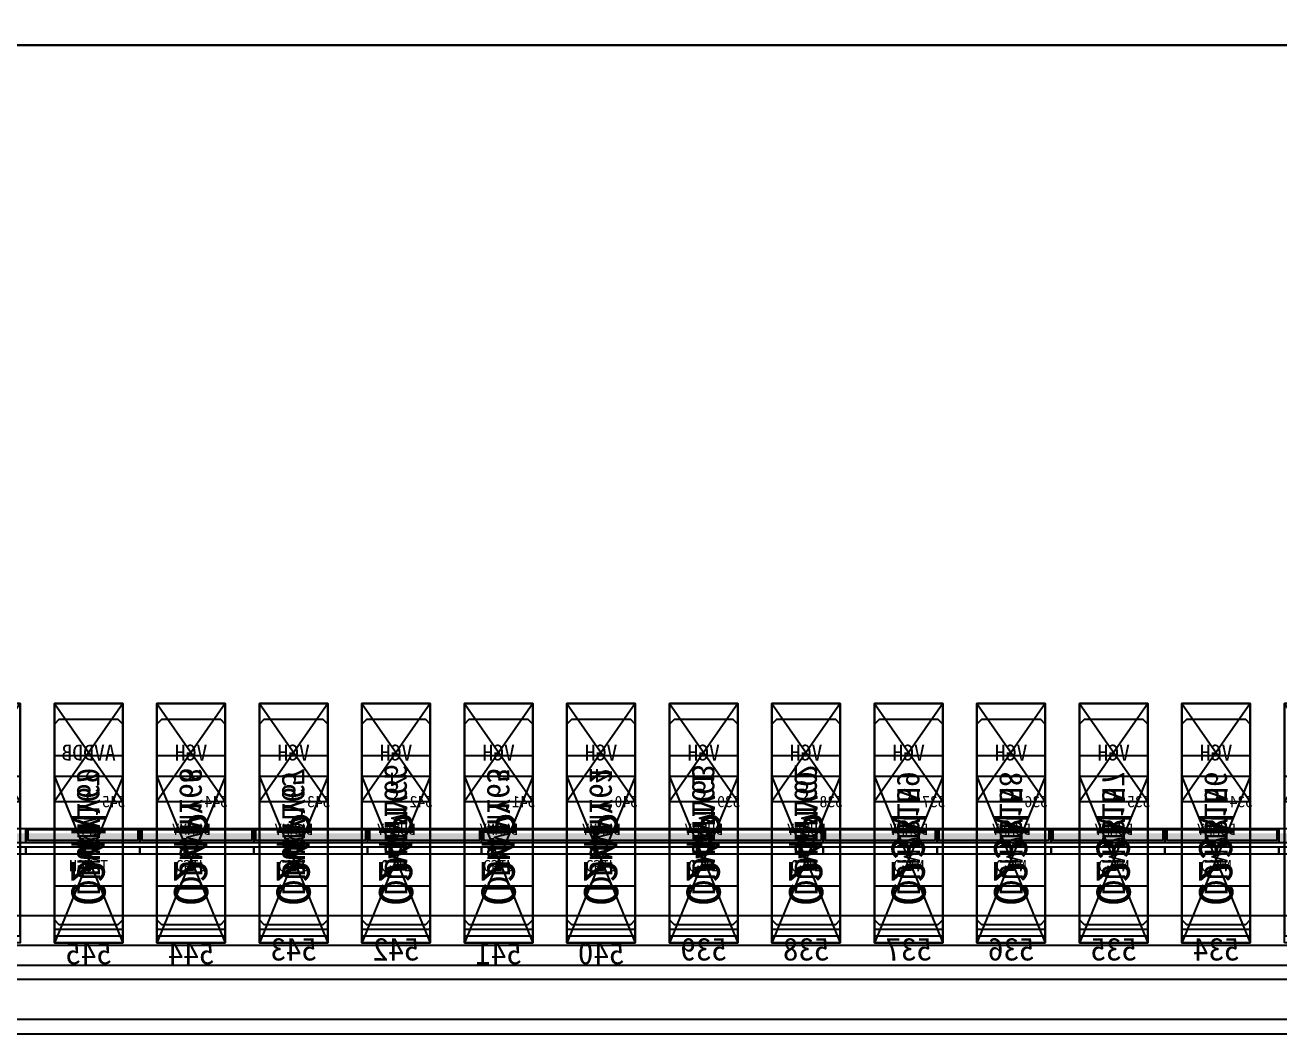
# Model space of a CAD drawing. Header units: millimetres. Extents: x 427 to 2444, y 137 to 817.
# Drawn here: x 1124.796 to 1125.347, y 300.775 to 301.218 of the extents above; entities that cross this region are included whole.
import ezdxf
from ezdxf.enums import TextEntityAlignment as Align

# ---------------------------------------------------------------- set-up
doc = ezdxf.new("R2010")
doc.units = ezdxf.units.MM
for name, color, linetype in [('L0', 211, 'Continuous'), ('L102', 91, 'Continuous'), ('L114', 213, 'Continuous'), ('L240', 60, 'Continuous'), ('L241', 200, 'Continuous'), ('L242', 51, 'Continuous'), ('L245', 53, 'Continuous'), ('L246', 93, 'Continuous'), ('L59', 140, 'Continuous'), ('L63', 4, 'Continuous'), ('L98', 150, 'Continuous')]:
    doc.layers.add(name, color=color, linetype=linetype)
doc.styles.add('txt', font='simhei.ttf')

# ---------------------------------------------------------------- blocks, each defined once
blk = doc.blocks.new('HX8394_F_PAD')
at = {"layer": 'L0'}
blk.add_lwpolyline([(-13.86, -0.4025), (-13.86, 0.4025), (13.86, 0.4025), (13.86, -0.4025), (-13.86, -0.4025)], close=True, dxfattribs=at)
at = {"layer": 'L241'}
blk.add_lwpolyline([(-13.9, -0.435), (-13.9, 0.435), (13.9, 0.435), (13.9, -0.435), (-13.9, -0.435)], close=True, dxfattribs=at)
at = {"layer": 'L242'}
for points in [[(10.3145, -0.3935), (10.3125, -0.3915), (10.3125, -0.3055), (10.3145, -0.3035), (10.3405, -0.3035), (10.3425, -0.3055), (10.3425, -0.3915), (10.3405, -0.3935), (10.3145, -0.3935)], [(10.3595, -0.3935), (10.3575, -0.3915), (10.3575, -0.3055), (10.3595, -0.3035), (10.3855, -0.3035), (10.3875, -0.3055), (10.3875, -0.3915), (10.3855, -0.3935), (10.3595, -0.3935)], [(10.4045, -0.3935), (10.4025, -0.3915), (10.4025, -0.3055), (10.4045, -0.3035), (10.4305, -0.3035), (10.4325, -0.3055), (10.4325, -0.3915), (10.4305, -0.3935), (10.4045, -0.3935)], [(10.4495, -0.3935), (10.4475, -0.3915), (10.4475, -0.3055), (10.4495, -0.3035), (10.4755, -0.3035), (10.4775, -0.3055), (10.4775, -0.3915), (10.4755, -0.3935), (10.4495, -0.3935)], [(10.4945, -0.3935), (10.4925, -0.3915), (10.4925, -0.3055), (10.4945, -0.3035), (10.5205, -0.3035), (10.5225, -0.3055), (10.5225, -0.3915), (10.5205, -0.3935), (10.4945, -0.3935)], [(10.5395, -0.3935), (10.5375, -0.3915), (10.5375, -0.3055), (10.5395, -0.3035), (10.5655, -0.3035), (10.5675, -0.3055), (10.5675, -0.3915), (10.5655, -0.3935), (10.5395, -0.3935)], [(10.5845, -0.3935), (10.5825, -0.3915), (10.5825, -0.3055), (10.5845, -0.3035), (10.6105, -0.3035), (10.6125, -0.3055), (10.6125, -0.3915), (10.6105, -0.3935), (10.5845, -0.3935)], [(10.6295, -0.3935), (10.6275, -0.3915), (10.6275, -0.3055), (10.6295, -0.3035), (10.6555, -0.3035), (10.6575, -0.3055), (10.6575, -0.3915), (10.6555, -0.3935), (10.6295, -0.3935)], [(10.6745, -0.3935), (10.6725, -0.3915), (10.6725, -0.3055), (10.6745, -0.3035), (10.7005, -0.3035), (10.7025, -0.3055), (10.7025, -0.3915), (10.7005, -0.3935), (10.6745, -0.3935)], [(10.7195, -0.3935), (10.7175, -0.3915), (10.7175, -0.3055), (10.7195, -0.3035), (10.7455, -0.3035), (10.7475, -0.3055), (10.7475, -0.3915), (10.7455, -0.3935), (10.7195, -0.3935)], [(10.7645, -0.3935), (10.7625, -0.3915), (10.7625, -0.3055), (10.7645, -0.3035), (10.7905, -0.3035), (10.7925, -0.3055), (10.7925, -0.3915), (10.7905, -0.3935), (10.7645, -0.3935)], [(10.8095, -0.3935), (10.8075, -0.3915), (10.8075, -0.3055), (10.8095, -0.3035), (10.8355, -0.3035), (10.8375, -0.3055), (10.8375, -0.3915), (10.8355, -0.3935), (10.8095, -0.3935)]]:
    blk.add_lwpolyline(points, close=True, dxfattribs=at)
at = {"layer": 'L240', "style": 'txt'}
for s, p in [('DUMMY62', (10.5075, -0.346834)), ('DUMMY63', (10.5525, -0.346834)), ('DUMMY66', (10.6875, -0.346834)), ('DUMMY64', (10.5975, -0.3485)), ('DUMMY65', (10.6425, -0.3485)), ('DUMMY67', (10.7325, -0.3485)), ('DUMMY68', (10.7775, -0.3485)), ('DUMMY69', (10.8225, -0.3485)), ('C31N', (10.3275, -0.346834)), ('C31N', (10.3725, -0.346834)), ('C31N', (10.4175, -0.346834)), ('C31N', (10.4625, -0.346834))]:
    blk.add_text(s, height=0.01, rotation=90, dxfattribs=at).set_placement(p, align=Align.MIDDLE_CENTER)
blk = doc.blocks.new('NTBUMP_73X30')
at = {"color": 5, "linetype": 'Continuous'}
blk.add_lwpolyline([(-0.015, 0.04), (0.015, -0.033), (0.015, 0.04), (-0.015, -0.033)], dxfattribs=at)
at = {"layer": 'L242', "color": 5}
blk.add_lwpolyline([(-0.015, -0.033), (-0.015, 0.04), (0.015, 0.04), (0.015, -0.033), (-0.015, -0.033)], close=True, dxfattribs=at)
blk = doc.blocks.new('ILI9881C_AA_NTBUMP_PM_875UM')
at = {"layer": 'L241'}
blk.add_lwpolyline([(-13.92, -0.4375), (-13.92, 0.4375), (13.92, 0.4375), (13.92, -0.4375), (-13.92, -0.4375)], close=True, dxfattribs=at)
for p in [(10.3275, -0.3645), (10.3725, -0.3645), (10.4175, -0.3645), (10.4625, -0.3645), (10.5075, -0.3645), (10.5525, -0.3645), (10.5975, -0.3645), (10.6425, -0.3645), (10.6875, -0.3645), (10.7325, -0.3645), (10.7775, -0.3645), (10.8225, -0.3645)]:
    blk.add_blockref('NTBUMP_73X30', p)
at = {"layer": 'L246', "style": 'txt'}
for s, p in [('C23N', (10.3275, -0.361)), ('C23N', (10.3725, -0.361)), ('C23N', (10.4175, -0.361)), ('C23N', (10.4625, -0.361)), ('C24P', (10.5075, -0.361)), ('C24P', (10.5525, -0.361)), ('C24P', (10.5975, -0.361)), ('C24P', (10.6425, -0.361)), ('C24P', (10.6875, -0.361)), ('C24P', (10.7325, -0.361)), ('C24P', (10.7775, -0.361)), ('C24N', (10.8225, -0.361))]:
    blk.add_text(s, height=0.015, rotation=90, dxfattribs=at).set_placement(p, align=Align.MIDDLE_CENTER)
for s, p in [('534', (10.3275, -0.400279)), ('535', (10.3725, -0.400279)), ('536', (10.4175, -0.400279)), ('537', (10.4625, -0.400279)), ('538', (10.5075, -0.400279)), ('539', (10.5525, -0.400279)), ('542', (10.6875, -0.400279)), ('543', (10.7325, -0.400279)), ('540', (10.5975, -0.401945)), ('541', (10.6425, -0.401945)), ('544', (10.7775, -0.401945)), ('545', (10.8225, -0.401945))]:
    blk.add_text(s, height=0.01, dxfattribs=at).set_placement(p, align=Align.MIDDLE_CENTER)
blk = doc.blocks.new('INPUT_BUMP')
at = {"layer": 'L102'}
for points in [[(0.014, 0.04), (0.014, 0.041), (0.015, 0.041), (0.015, 0.04), (0.014, 0.04)], [(0.014, 0.039), (0.014, 0.04), (0.015, 0.04), (0.015, 0.039), (0.014, 0.039)], [(0.015, 0.04), (0.015, 0.041), (0.016, 0.041), (0.016, 0.04), (0.015, 0.04)], [(0.015, 0.039), (0.015, 0.04), (0.016, 0.04), (0.016, 0.039), (0.015, 0.039)]]:
    blk.add_lwpolyline(points, close=True, dxfattribs=at)
at = {"layer": 'L242'}
blk.add_lwpolyline([(0, 0.01), (0, 0.08), (0.03, 0.08), (0.03, 0.01), (0, 0.01)], close=True, dxfattribs=at)
blk = doc.blocks.new('JD9365Z_PAD_20170829_Y880')
at = {"layer": 'L241'}
blk.add_lwpolyline([(-13.95, -0.41), (-13.95, 0.41), (13.95, 0.41), (13.95, -0.41), (-13.95, -0.41)], close=True, dxfattribs=at)
at = {"row_count": 1, "column_count": 554, "row_spacing": 0.08, "column_spacing": 0.045}
blk.add_blockref('INPUT_BUMP', (-12.4575, -0.401), dxfattribs=at)
at = {"layer": 'L240', "style": 'txt'}
for s, p in [('C51N', (10.3275, -0.360167)), ('C51N', (10.3725, -0.360167)), ('C51N', (10.4175, -0.360167)), ('C51N', (10.4625, -0.360167)), ('C51P', (10.5075, -0.360167)), ('C51P', (10.5525, -0.360167)), ('C51P', (10.5975, -0.360167)), ('C51P', (10.6425, -0.360167)), ('C51P', (10.6875, -0.360167)), ('C51P', (10.7325, -0.360167)), ('C51P', (10.7775, -0.360167))]:
    blk.add_text(s, height=0.005, rotation=180, dxfattribs=at).set_placement(p, align=Align.MIDDLE_CENTER)
blk.add_text('T_VGH', height=0.005, dxfattribs=at).set_placement((10.8225, -0.360167), align=Align.MIDDLE_CENTER)
blk = doc.blocks.new('NV3052C3P_BUMP_ORI_20190911')
at = {"layer": 'L241'}
blk.add_lwpolyline([(-13.8, -0.398), (-13.8, 0.398), (13.8, 0.398), (13.8, -0.398), (-13.8, -0.398)], close=True, dxfattribs=at)
at = {"layer": 'L242'}
for points in [[(10.3125, -0.385), (10.3125, -0.337), (10.3425, -0.337), (10.3425, -0.385), (10.3125, -0.385)], [(10.3575, -0.385), (10.3575, -0.337), (10.3875, -0.337), (10.3875, -0.385), (10.3575, -0.385)], [(10.4025, -0.385), (10.4025, -0.337), (10.4325, -0.337), (10.4325, -0.385), (10.4025, -0.385)], [(10.4475, -0.385), (10.4475, -0.337), (10.4775, -0.337), (10.4775, -0.385), (10.4475, -0.385)], [(10.4925, -0.385), (10.4925, -0.337), (10.5225, -0.337), (10.5225, -0.385), (10.4925, -0.385)], [(10.5375, -0.385), (10.5375, -0.337), (10.5675, -0.337), (10.5675, -0.385), (10.5375, -0.385)], [(10.5825, -0.385), (10.5825, -0.337), (10.6125, -0.337), (10.6125, -0.385), (10.5825, -0.385)], [(10.6275, -0.385), (10.6275, -0.337), (10.6575, -0.337), (10.6575, -0.385), (10.6275, -0.385)], [(10.6725, -0.385), (10.6725, -0.337), (10.7025, -0.337), (10.7025, -0.385), (10.6725, -0.385)], [(10.7175, -0.385), (10.7175, -0.337), (10.7475, -0.337), (10.7475, -0.385), (10.7175, -0.385)], [(10.7625, -0.385), (10.7625, -0.337), (10.7925, -0.337), (10.7925, -0.385), (10.7625, -0.385)], [(10.8075, -0.385), (10.8075, -0.337), (10.8375, -0.337), (10.8375, -0.385), (10.8075, -0.385)]]:
    blk.add_lwpolyline(points, close=True, dxfattribs=at)
at = {"layer": 'L245', "style": 'txt'}
for s, p in [('DUMMY', (10.327473, -0.360167)), ('DUMMY', (10.372473, -0.360167)), ('DUMMY', (10.417473, -0.360167)), ('DUMMY', (10.462473, -0.360167)), ('DUMMY', (10.507473, -0.360167)), ('DUMMY', (10.552473, -0.360167)), ('DUMMY', (10.597473, -0.360167)), ('DUMMY', (10.642473, -0.360167)), ('DUMMY', (10.687473, -0.360167)), ('DUMMY', (10.732473, -0.360167)), ('DUMMY', (10.777473, -0.360167)), ('VPP', (10.822473, -0.361))]:
    blk.add_text(s, height=0.005, dxfattribs=at).set_placement(p, align=Align.MIDDLE_CENTER)
blk = doc.blocks.new('BUMP_30_76')
at = {"layer": 'L242'}
blk.add_lwpolyline([(-0.015, -0.0195), (-0.015, 0.0565), (0.015, 0.0565), (0.015, -0.0195), (-0.015, -0.0195)], close=True, dxfattribs=at)
blk = doc.blocks.new('FL11283_A_OTHER')
at = {"layer": 'L102'}
blk.add_lwpolyline([(0, 0), (0, 0.41), (13.86, 0.41), (13.86, 0), (0, 0)], close=True, dxfattribs=at)
at = {"layer": 'L241'}
blk.add_lwpolyline([(-13.86, -0.41), (-13.86, 0.41), (13.86, 0.41), (13.86, 0.404), (-13.854, 0.404), (-13.854, -0.404), (13.854, -0.404), (13.854, 0.404), (13.86, 0.404), (13.86, -0.41), (-13.86, -0.41)], close=True, dxfattribs=at)
at = {"layer": 'L59'}
for points in [[(-13.86, -0.41), (-13.86, 0.41), (13.86, 0.41), (13.86, -0.41), (-13.86, -0.41)], [(0, -0.41), (0, 0), (13.86, 0), (13.86, -0.41), (0, -0.41)]]:
    blk.add_lwpolyline(points, close=True, dxfattribs=at)
for p in [(10.3275, -0.3685), (10.3725, -0.3685), (10.4175, -0.3685), (10.4625, -0.3685), (10.5075, -0.3685), (10.5525, -0.3685), (10.5975, -0.3685), (10.6425, -0.3685), (10.6875, -0.3685), (10.7325, -0.3685), (10.7775, -0.3685), (10.8225, -0.3685)]:
    blk.add_blockref('BUMP_30_76', p)
at = {"layer": 'L102', "style": 'txt'}
for s, p in [('DUMMY162', (10.5975, -0.344334)), ('DUMMY163', (10.6425, -0.344334)), ('DUMMY166', (10.7775, -0.344334)), ('DUMMY156', (10.3275, -0.346)), ('DUMMY157', (10.3725, -0.346)), ('DUMMY158', (10.4175, -0.346)), ('DUMMY159', (10.4625, -0.346)), ('DUMMY160', (10.5075, -0.346)), ('DUMMY161', (10.5525, -0.346)), ('DUMMY164', (10.6875, -0.346)), ('DUMMY165', (10.7325, -0.346)), ('DUMMY167', (10.8225, -0.346))]:
    blk.add_text(s, height=0.01, rotation=90, dxfattribs=at).set_placement(p, align=Align.MIDDLE_CENTER)
blk = doc.blocks.new('GC9702_ANALOG_PAD_BUMP')
at = {"color": 5, "linetype": 'Continuous'}
blk.add_lwpolyline([(-0.015, 0.0215), (0.015, -0.0215), (0.015, 0.0215), (-0.015, -0.0215)], dxfattribs=at)
at = {"layer": 'L242', "color": 5}
blk.add_lwpolyline([(-0.015, -0.0215), (-0.015, 0.0215), (0.015, 0.0215), (0.015, -0.0215), (-0.015, -0.0215)], close=True, dxfattribs=at)
blk = doc.blocks.new('GC9702_BUMP_NOCOMPENSATION')
at = {"layer": 'L114'}
for points in [[(10.25, -0.38), (10.25, -0.374), (10.3, -0.374), (10.3, -0.38), (10.25, -0.38)], [(10.25, -0.38), (10.25, -0.374), (10.3, -0.374), (10.3, -0.38), (10.25, -0.38)], [(10.3, -0.38), (10.3, -0.374), (10.35, -0.374), (10.35, -0.38), (10.3, -0.38)], [(10.3, -0.38), (10.3, -0.374), (10.35, -0.374), (10.35, -0.38), (10.3, -0.38)], [(10.35, -0.38), (10.35, -0.374), (10.4, -0.374), (10.4, -0.38), (10.35, -0.38)], [(10.35, -0.38), (10.35, -0.374), (10.4, -0.374), (10.4, -0.38), (10.35, -0.38)], [(10.4, -0.38), (10.4, -0.374), (10.45, -0.374), (10.45, -0.38), (10.4, -0.38)], [(10.4, -0.38), (10.4, -0.374), (10.45, -0.374), (10.45, -0.38), (10.4, -0.38)], [(10.45, -0.38), (10.45, -0.374), (10.5, -0.374), (10.5, -0.38), (10.45, -0.38)], [(10.45, -0.38), (10.45, -0.374), (10.5, -0.374), (10.5, -0.38), (10.45, -0.38)], [(10.5, -0.38), (10.5, -0.374), (10.55, -0.374), (10.55, -0.38), (10.5, -0.38)], [(10.5, -0.38), (10.5, -0.374), (10.55, -0.374), (10.55, -0.38), (10.5, -0.38)], [(10.55, -0.38), (10.55, -0.374), (10.6, -0.374), (10.6, -0.38), (10.55, -0.38)], [(10.55, -0.38), (10.55, -0.374), (10.6, -0.374), (10.6, -0.38), (10.55, -0.38)], [(10.6, -0.38), (10.6, -0.374), (10.65, -0.374), (10.65, -0.38), (10.6, -0.38)], [(10.6, -0.38), (10.6, -0.374), (10.65, -0.374), (10.65, -0.38), (10.6, -0.38)], [(10.65, -0.38), (10.65, -0.374), (10.7, -0.374), (10.7, -0.38), (10.65, -0.38)], [(10.65, -0.38), (10.65, -0.374), (10.7, -0.374), (10.7, -0.38), (10.65, -0.38)], [(10.7, -0.38), (10.7, -0.374), (10.75, -0.374), (10.75, -0.38), (10.7, -0.38)], [(10.7, -0.38), (10.7, -0.374), (10.75, -0.374), (10.75, -0.38), (10.7, -0.38)], [(10.75, -0.38), (10.75, -0.374), (10.8, -0.374), (10.8, -0.38), (10.75, -0.38)], [(10.75, -0.38), (10.75, -0.374), (10.8, -0.374), (10.8, -0.38), (10.75, -0.38)], [(10.8, -0.38), (10.8, -0.374), (10.85, -0.374), (10.85, -0.38), (10.8, -0.38)], [(10.8, -0.38), (10.8, -0.374), (10.85, -0.374), (10.85, -0.38), (10.8, -0.38)], [(10.85, -0.38), (10.85, -0.374), (10.9, -0.374), (10.9, -0.38), (10.85, -0.38)], [(10.85, -0.38), (10.85, -0.374), (10.9, -0.374), (10.9, -0.38), (10.85, -0.38)], [(10.30074, -0.379), (10.30074, -0.37443), (10.34918, -0.37443), (10.34918, -0.379), (10.30074, -0.379)], [(10.30074, -0.379), (10.30074, -0.37443), (10.34918, -0.37443), (10.34918, -0.379), (10.30074, -0.379)], [(10.35074, -0.379), (10.35074, -0.37443), (10.39918, -0.37443), (10.39918, -0.379), (10.35074, -0.379)], [(10.35074, -0.379), (10.35074, -0.37443), (10.39918, -0.37443), (10.39918, -0.379), (10.35074, -0.379)], [(10.40074, -0.379), (10.40074, -0.37443), (10.44918, -0.37443), (10.44918, -0.379), (10.40074, -0.379)], [(10.40074, -0.379), (10.40074, -0.37443), (10.44918, -0.37443), (10.44918, -0.379), (10.40074, -0.379)], [(10.45074, -0.379), (10.45074, -0.37443), (10.49918, -0.37443), (10.49918, -0.379), (10.45074, -0.379)], [(10.45074, -0.379), (10.45074, -0.37443), (10.49918, -0.37443), (10.49918, -0.379), (10.45074, -0.379)], [(10.50074, -0.379), (10.50074, -0.37443), (10.54918, -0.37443), (10.54918, -0.379), (10.50074, -0.379)], [(10.50074, -0.379), (10.50074, -0.37443), (10.54918, -0.37443), (10.54918, -0.379), (10.50074, -0.379)], [(10.55074, -0.379), (10.55074, -0.37443), (10.59918, -0.37443), (10.59918, -0.379), (10.55074, -0.379)], [(10.55074, -0.379), (10.55074, -0.37443), (10.59918, -0.37443), (10.59918, -0.379), (10.55074, -0.379)], [(10.60074, -0.379), (10.60074, -0.37443), (10.64918, -0.37443), (10.64918, -0.379), (10.60074, -0.379)], [(10.60074, -0.379), (10.60074, -0.37443), (10.64918, -0.37443), (10.64918, -0.379), (10.60074, -0.379)], [(10.65074, -0.379), (10.65074, -0.37443), (10.69918, -0.37443), (10.69918, -0.379), (10.65074, -0.379)], [(10.65074, -0.379), (10.65074, -0.37443), (10.69918, -0.37443), (10.69918, -0.379), (10.65074, -0.379)], [(10.70074, -0.379), (10.70074, -0.37443), (10.74918, -0.37443), (10.74918, -0.379), (10.70074, -0.379)], [(10.70074, -0.379), (10.70074, -0.37443), (10.74918, -0.37443), (10.74918, -0.379), (10.70074, -0.379)], [(10.75074, -0.379), (10.75074, -0.37443), (10.79918, -0.37443), (10.79918, -0.379), (10.75074, -0.379)], [(10.75074, -0.379), (10.75074, -0.37443), (10.79918, -0.37443), (10.79918, -0.379), (10.75074, -0.379)], [(10.80074, -0.379), (10.80074, -0.37443), (10.84918, -0.37443), (10.84918, -0.379), (10.80074, -0.379)], [(10.80074, -0.379), (10.80074, -0.37443), (10.84918, -0.37443), (10.84918, -0.379), (10.80074, -0.379)]]:
    blk.add_lwpolyline(points, close=True, dxfattribs=at)
at = {"layer": 'L114', "const_width": 0.004}
for points in [[(10.25, -0.378), (10.3, -0.378)], [(10.25, -0.378), (10.3, -0.378)], [(10.25, -0.378), (10.3, -0.378)], [(10.25, -0.378), (10.3, -0.378)], [(10.3, -0.378), (10.35, -0.378)], [(10.3, -0.378), (10.35, -0.378)], [(10.3, -0.378), (10.35, -0.378)], [(10.3, -0.378), (10.35, -0.378)], [(10.35, -0.378), (10.4, -0.378)], [(10.35, -0.378), (10.4, -0.378)], [(10.35, -0.378), (10.4, -0.378)], [(10.35, -0.378), (10.4, -0.378)], [(10.4, -0.378), (10.45, -0.378)], [(10.4, -0.378), (10.45, -0.378)], [(10.4, -0.378), (10.45, -0.378)], [(10.4, -0.378), (10.45, -0.378)], [(10.45, -0.378), (10.5, -0.378)], [(10.45, -0.378), (10.5, -0.378)], [(10.45, -0.378), (10.5, -0.378)], [(10.45, -0.378), (10.5, -0.378)], [(10.5, -0.378), (10.55, -0.378)], [(10.5, -0.378), (10.55, -0.378)], [(10.5, -0.378), (10.55, -0.378)], [(10.5, -0.378), (10.55, -0.378)], [(10.55, -0.378), (10.6, -0.378)], [(10.55, -0.378), (10.6, -0.378)], [(10.55, -0.378), (10.6, -0.378)], [(10.55, -0.378), (10.6, -0.378)], [(10.6, -0.378), (10.65, -0.378)], [(10.6, -0.378), (10.65, -0.378)], [(10.6, -0.378), (10.65, -0.378)], [(10.6, -0.378), (10.65, -0.378)], [(10.65, -0.378), (10.7, -0.378)], [(10.65, -0.378), (10.7, -0.378)], [(10.65, -0.378), (10.7, -0.378)], [(10.65, -0.378), (10.7, -0.378)], [(10.7, -0.378), (10.75, -0.378)], [(10.7, -0.378), (10.75, -0.378)], [(10.7, -0.378), (10.75, -0.378)], [(10.7, -0.378), (10.75, -0.378)], [(10.75, -0.378), (10.8, -0.378)], [(10.75, -0.378), (10.8, -0.378)], [(10.75, -0.378), (10.8, -0.378)], [(10.75, -0.378), (10.8, -0.378)], [(10.8, -0.378), (10.85, -0.378)], [(10.8, -0.378), (10.85, -0.378)], [(10.8, -0.378), (10.85, -0.378)], [(10.8, -0.378), (10.85, -0.378)], [(10.85, -0.378), (10.9, -0.378)], [(10.85, -0.378), (10.9, -0.378)], [(10.85, -0.378), (10.9, -0.378)], [(10.85, -0.378), (10.9, -0.378)]]:
    blk.add_lwpolyline(points, dxfattribs=at)
at = {"layer": 'L241'}
for points in [[(10.25, -0.385), (10.25, -0.382), (10.3, -0.382), (10.3, -0.385), (10.25, -0.385)], [(10.25, -0.385), (10.25, -0.382), (10.3, -0.382), (10.3, -0.385), (10.25, -0.385)], [(10.3, -0.385), (10.3, -0.382), (10.35, -0.382), (10.35, -0.385), (10.3, -0.385)], [(10.3, -0.385), (10.3, -0.382), (10.35, -0.382), (10.35, -0.385), (10.3, -0.385)], [(10.35, -0.385), (10.35, -0.382), (10.4, -0.382), (10.4, -0.385), (10.35, -0.385)], [(10.35, -0.385), (10.35, -0.382), (10.4, -0.382), (10.4, -0.385), (10.35, -0.385)], [(10.4, -0.385), (10.4, -0.382), (10.45, -0.382), (10.45, -0.385), (10.4, -0.385)], [(10.4, -0.385), (10.4, -0.382), (10.45, -0.382), (10.45, -0.385), (10.4, -0.385)], [(10.45, -0.385), (10.45, -0.382), (10.5, -0.382), (10.5, -0.385), (10.45, -0.385)], [(10.45, -0.385), (10.45, -0.382), (10.5, -0.382), (10.5, -0.385), (10.45, -0.385)], [(10.5, -0.385), (10.5, -0.382), (10.55, -0.382), (10.55, -0.385), (10.5, -0.385)], [(10.5, -0.385), (10.5, -0.382), (10.55, -0.382), (10.55, -0.385), (10.5, -0.385)], [(10.55, -0.385), (10.55, -0.382), (10.6, -0.382), (10.6, -0.385), (10.55, -0.385)], [(10.55, -0.385), (10.55, -0.382), (10.6, -0.382), (10.6, -0.385), (10.55, -0.385)], [(10.6, -0.385), (10.6, -0.382), (10.65, -0.382), (10.65, -0.385), (10.6, -0.385)], [(10.6, -0.385), (10.6, -0.382), (10.65, -0.382), (10.65, -0.385), (10.6, -0.385)], [(10.65, -0.385), (10.65, -0.382), (10.7, -0.382), (10.7, -0.385), (10.65, -0.385)], [(10.65, -0.385), (10.65, -0.382), (10.7, -0.382), (10.7, -0.385), (10.65, -0.385)], [(10.7, -0.385), (10.7, -0.382), (10.75, -0.382), (10.75, -0.385), (10.7, -0.385)], [(10.7, -0.385), (10.7, -0.382), (10.75, -0.382), (10.75, -0.385), (10.7, -0.385)], [(10.75, -0.385), (10.75, -0.382), (10.8, -0.382), (10.8, -0.385), (10.75, -0.385)], [(10.75, -0.385), (10.75, -0.382), (10.8, -0.382), (10.8, -0.385), (10.75, -0.385)], [(10.8, -0.385), (10.8, -0.382), (10.85, -0.382), (10.85, -0.385), (10.8, -0.385)], [(10.8, -0.385), (10.8, -0.382), (10.85, -0.382), (10.85, -0.385), (10.8, -0.385)], [(10.85, -0.385), (10.85, -0.382), (10.9, -0.382), (10.9, -0.385), (10.85, -0.385)], [(10.85, -0.385), (10.85, -0.382), (10.9, -0.382), (10.9, -0.385), (10.85, -0.385)]]:
    blk.add_lwpolyline(points, close=True, dxfattribs=at)
at = {"row_count": 1, "column_count": 554, "row_spacing": 0.043, "column_spacing": 0.045}
blk.add_blockref('GC9702_ANALOG_PAD_BUMP', (-12.4425, -0.3405), dxfattribs=at)
at = {"layer": 'L114', "style": 'txt'}
for s, p in [('534', (10.3165, -0.362)), ('535', (10.3615, -0.362)), ('536', (10.4065, -0.362)), ('537', (10.4515, -0.362)), ('538', (10.4965, -0.362)), ('539', (10.5415, -0.362)), ('540', (10.5865, -0.362)), ('541', (10.6315, -0.362)), ('542', (10.6765, -0.362)), ('543', (10.7215, -0.362)), ('544', (10.7665, -0.362)), ('545', (10.8115, -0.362))]:
    blk.add_text(s, height=0.005, dxfattribs=at).set_placement(p, align=Align.MIDDLE_CENTER)
at = {"layer": 'L98', "style": 'txt'}
for s, p in [('VGH', (10.3275, -0.3405)), ('VGH', (10.3725, -0.3405)), ('VGH', (10.4175, -0.3405)), ('VGH', (10.4625, -0.3405)), ('VGH', (10.5075, -0.3405)), ('VGH', (10.5525, -0.3405)), ('VGH', (10.5975, -0.3405)), ('VGH', (10.6425, -0.3405)), ('VGH', (10.6875, -0.3405)), ('VGH', (10.7325, -0.3405)), ('VGH', (10.7775, -0.3405)), ('AVDDB', (10.8225, -0.3405))]:
    blk.add_text(s, height=0.007, dxfattribs=at).set_placement(p, align=Align.MIDDLE_CENTER)
blk = doc.blocks.new('IC_GDS_ALL')
for name, p in [('ILI9881C_AA_NTBUMP_PM_875UM', (0, 0)), ('HX8394_F_PAD', (0, 0.004)), ('GC9702_BUMP_NOCOMPENSATION', (0, 0.0265)), ('NV3052C3P_BUMP_ORI_20190911', (0, 0.0125)), ('JD9365Z_PAD_20170829_Y880', (0, -0.0035)), ('FL11283_A_OTHER', (0, -0.0035))]:
    blk.add_blockref(name, p)
blk = doc.blocks.new('INPUT_PAD')
at = {"layer": 'L63'}
blk.add_lwpolyline([(0.01, -0.043), (0.01, 0.062), (0.04, 0.062), (0.04, -0.043), (0.01, -0.043)], close=True, dxfattribs=at)
blk = doc.blocks.new('IC_PAD_ALL')
at = {"row_count": 1, "column_count": 554, "row_spacing": 0.109, "column_spacing": 0.045}
blk.add_blockref('INPUT_PAD', (1.18, 0), dxfattribs=at)
blk = doc.blocks.new('IC_ALL')
at = {"yscale": -1, "rotation": 180}
blk.add_blockref('IC_GDS_ALL', (14, 0.4375), dxfattribs=at)
blk.add_blockref('IC_PAD_ALL', (0.3525, 0.083))
blk = doc.blocks.new('IC_FPC_OLB_ALL')
blk.add_blockref('IC_ALL', (1.188, 1.0245))

msp = doc.modelspace()

# ---------------------------------------------------------------- block references
msp.add_blockref('IC_FPC_OLB_ALL', (1120.45883, 299.75037))

doc.saveas('drawing.dxf')
